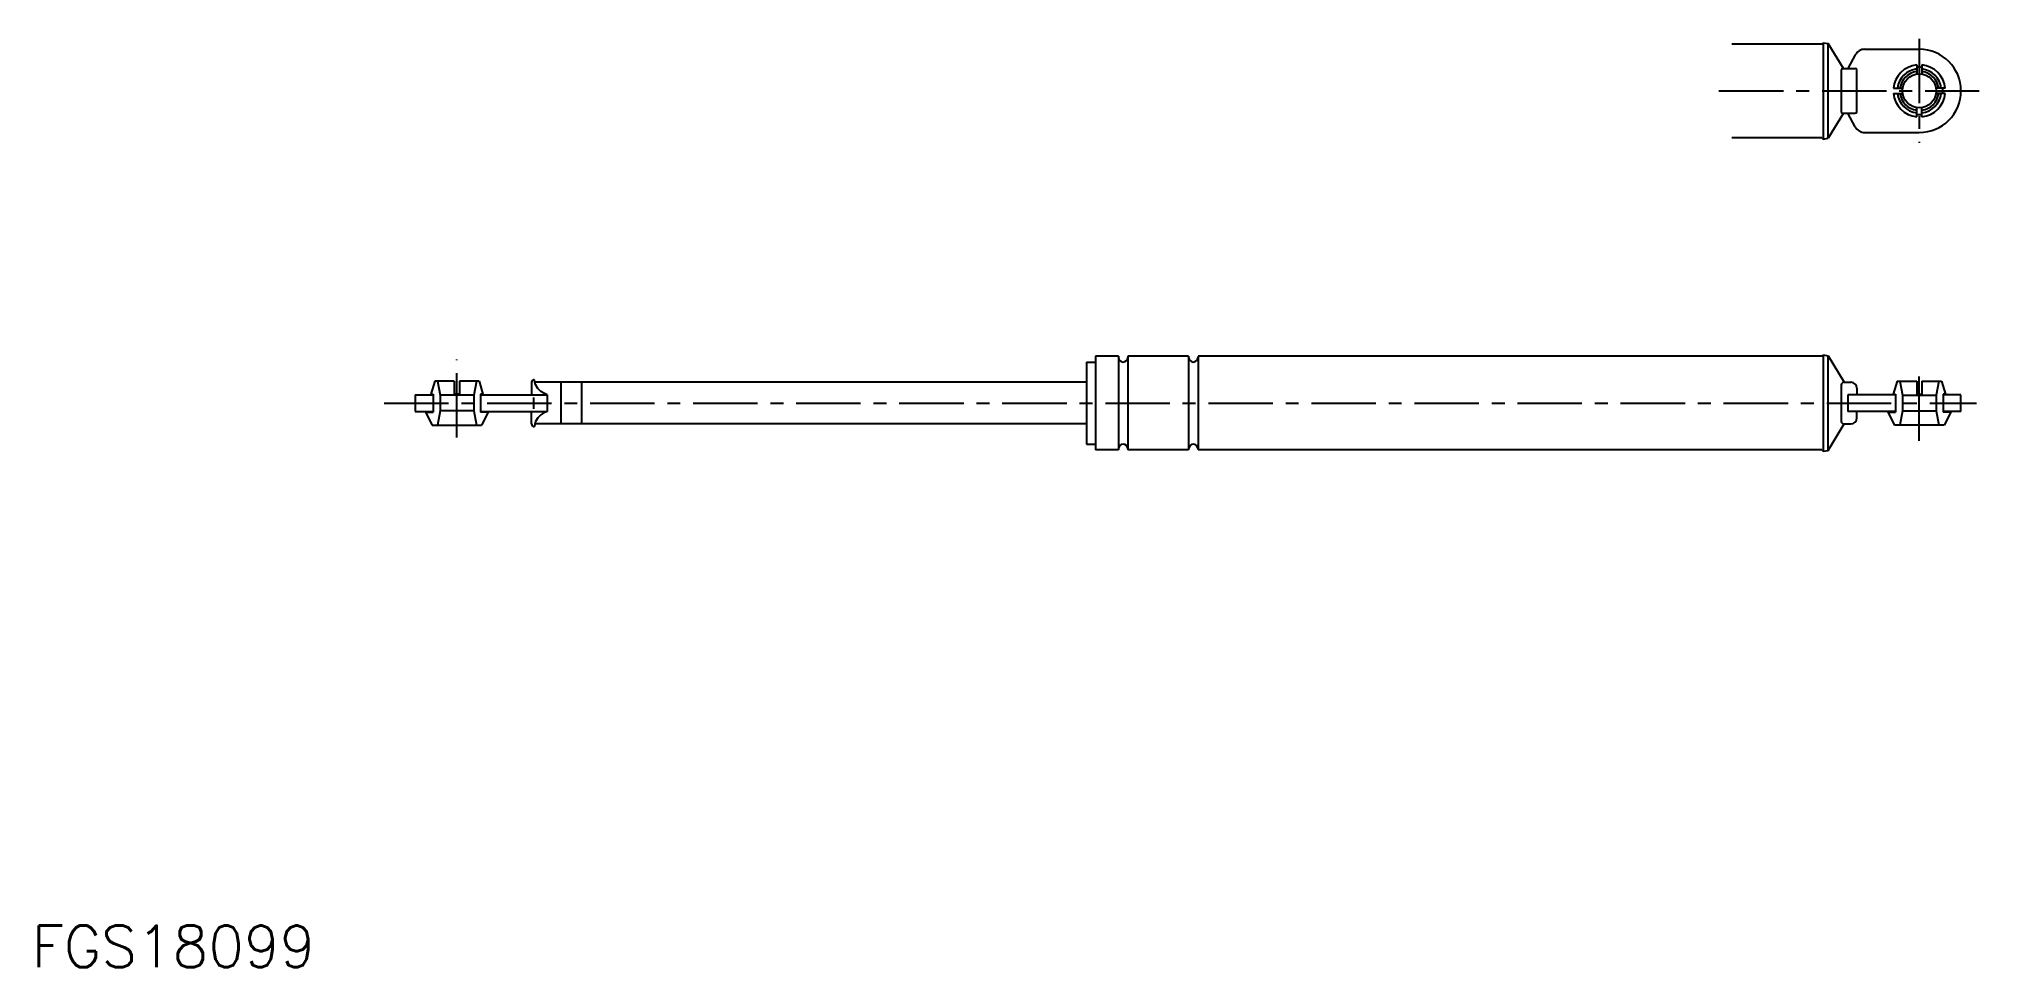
# Model space of a CAD drawing. Extents: x 869 to 1242, y 1176 to 1355.
import ezdxf

# ---------------------------------------------------------------- set-up
doc = ezdxf.new("R2010")
doc.units = 0
doc.header["$LTSCALE"] = 9.9
doc.header["$MEASUREMENT"] = 0
doc.linetypes.add('CENTER', pattern=[2, 1.25, -0.25, 0.25, -0.25])
doc.layers.get('0').update_dxf_attribs({"linetype": 'CONTINUOUS'})
doc.layers.add('001', color=7, linetype='CONTINUOUS')
doc.styles.get("Standard").update_dxf_attribs({"font": 'TXT', "bigfont": 'BIGFONT'})

msp = doc.modelspace()

# ---------------------------------------------------------------- linework, layer by layer
msp.add_line((1211.8, 1275.57), (1091.95, 1275.57))
at = {"layer": '001', "color": 7, "linetype": 'Continuous'}
for p, q in [((1211.8, 1353.57), (1194.55, 1353.57)), ((1211.8, 1353.57), (1212.05, 1353.82)), ((1212.05, 1353.82), (1212.05, 1335.32)), ((1212.05, 1353.82), (1213.05, 1353.65)), ((1213.05, 1335.5), (1213.05, 1353.65)), ((1215.96, 1348.87), (1213.05, 1353.65)), ((1218.25, 1351.47), (1216.8, 1348.87)), ((1220.04, 1352.57), (1230.55, 1352.57)), ((1215.55, 1348.57), (1215.55, 1340.57)), ((1215.85, 1348.87), (1218.25, 1348.87)), ((1218.55, 1340.57), (1218.55, 1348.57)), ((1230.05, 1349.55), (1230.05, 1347.79)), ((1231.05, 1349.55), (1231.05, 1347.79)), ((1225.58, 1345.07), (1227.34, 1345.07)), ((1225.58, 1344.07), (1227.34, 1344.07)), ((1235.53, 1345.07), (1233.76, 1345.07)), ((1235.53, 1344.07), (1233.76, 1344.07)), ((1215.96, 1340.27), (1213.05, 1335.5)), ((1215.85, 1340.27), (1218.25, 1340.27)), ((1218.25, 1337.68), (1216.8, 1340.27)), ((1230.05, 1339.6), (1230.05, 1341.36)), ((1231.05, 1339.6), (1231.05, 1341.36)), ((1211.8, 1335.57), (1194.55, 1335.57)), ((1211.8, 1335.57), (1212.05, 1335.32)), ((1212.05, 1335.32), (1213.05, 1335.5)), ((1220.04, 1336.57), (1230.55, 1336.57)), ((1211.8, 1293.57), (1212.05, 1293.82)), ((1212.05, 1293.82), (1212.05, 1275.32)), ((1212.05, 1293.82), (1213.05, 1293.65)), ((1070.55, 1292.47), (1070.55, 1276.67)), ((1070.55, 1292.47), (1072.25, 1292.47)), ((1076.65, 1293.57), (1072.25, 1293.57)), ((1072.25, 1293.57), (1072.25, 1275.57)), ((1076.65, 1293.57), (1076.65, 1275.57)), ((1078.45, 1293.57), (1078.45, 1275.57)), ((1090.15, 1293.57), (1078.45, 1293.57)), ((1090.15, 1293.57), (1090.15, 1275.57)), ((1091.95, 1293.57), (1091.95, 1275.57)), ((1211.8, 1293.57), (1091.95, 1293.57)), ((1213.05, 1275.5), (1213.05, 1293.65)), ((1213.05, 1293.65), (1216.14, 1288.57)), ((945.3, 1288.82), (944.55, 1286.32)), ((944.55, 1286.32), (945, 1286.32)), ((945, 1286.32), (945, 1282.82)), ((949.05, 1288.82), (945.3, 1288.82)), ((945.8, 1288.82), (946.3, 1286.07)), ((949.05, 1288.82), (949.05, 1286.32)), ((950.05, 1286.32), (949.05, 1286.32)), ((953.8, 1288.82), (950.05, 1288.82)), ((950.05, 1288.82), (950.05, 1286.32)), ((953.3, 1288.82), (952.8, 1286.07)), ((953.8, 1288.82), (954.55, 1286.32)), ((954.55, 1286.32), (954.1, 1286.32)), ((954.1, 1286.32), (954.1, 1282.82)), ((963.89, 1288.57), (963.89, 1286.17)), ((964.39, 1289.07), (964.46, 1289.07)), ((1070.55, 1288.57), (964.55, 1288.57)), ((969.55, 1280.57), (969.55, 1288.57)), ((973.55, 1280.57), (973.55, 1288.57)), ((1215.55, 1288.07), (1215.55, 1281.07)), ((1216.05, 1288.57), (1217.4, 1288.57)), ((1218.55, 1287.42), (1218.55, 1286.17)), ((1226.3, 1288.82), (1225.55, 1286.32)), ((1225.55, 1286.32), (1226, 1286.32)), ((1226, 1286.32), (1226, 1282.82)), ((1226.3, 1288.82), (1230.05, 1288.82)), ((1226.8, 1288.82), (1227.3, 1286.07)), ((1230.05, 1288.82), (1230.05, 1286.32)), ((1230.05, 1286.32), (1231.05, 1286.32)), ((1231.05, 1288.82), (1234.8, 1288.82)), ((1231.05, 1288.82), (1231.05, 1286.32)), ((1234.3, 1288.82), (1233.8, 1286.07)), ((1234.8, 1288.82), (1235.55, 1286.32)), ((1235.55, 1286.32), (1235.1, 1286.32)), ((1235.1, 1286.32), (1235.1, 1282.82)), ((941.55, 1286.17), (945, 1286.17)), ((941.55, 1286.17), (941.55, 1282.97)), ((941.55, 1282.97), (945, 1282.97)), ((943.53, 1282.82), (944.8, 1280.32)), ((943.53, 1282.82), (945, 1282.82)), ((946.3, 1283.07), (945.8, 1280.32)), ((952.8, 1286.07), (946.3, 1286.07)), ((946.3, 1286.07), (946.3, 1283.07)), ((952.8, 1283.07), (946.3, 1283.07)), ((952.8, 1286.07), (952.8, 1283.07)), ((952.8, 1283.07), (953.3, 1280.32)), ((954.1, 1286.17), (966.89, 1286.17)), ((954.1, 1282.97), (966.89, 1282.97)), ((955.58, 1282.82), (954.1, 1282.82)), ((955.58, 1282.82), (954.3, 1280.32)), ((963.89, 1280.57), (963.89, 1282.97)), ((964.24, 1285.67), (964.24, 1283.47)), ((966.89, 1286.17), (966.89, 1282.97)), ((1226, 1286.17), (1216.8, 1286.17)), ((1216.8, 1286.17), (1216.8, 1282.97)), ((1226, 1282.97), (1216.8, 1282.97)), ((1218.55, 1281.72), (1218.55, 1282.97)), ((1224.53, 1282.82), (1225.8, 1280.32)), ((1224.53, 1282.82), (1226, 1282.82)), ((1227.3, 1283.07), (1226.8, 1280.32)), ((1227.3, 1286.07), (1233.8, 1286.07)), ((1227.3, 1286.07), (1227.3, 1283.07)), ((1227.3, 1283.07), (1233.8, 1283.07)), ((1233.8, 1286.07), (1233.8, 1283.07)), ((1233.8, 1283.07), (1234.3, 1280.32)), ((1238.55, 1286.17), (1235.1, 1286.17)), ((1238.55, 1282.97), (1235.1, 1282.97)), ((1236.58, 1282.82), (1235.1, 1282.82)), ((1236.58, 1282.82), (1235.3, 1280.32)), ((1238.55, 1282.97), (1238.55, 1286.17)), ((944.8, 1280.32), (954.3, 1280.32)), ((964.39, 1280.07), (964.46, 1280.07)), ((1070.55, 1280.57), (964.55, 1280.57)), ((1213.05, 1275.5), (1216.14, 1280.57)), ((1216.05, 1280.57), (1217.4, 1280.57)), ((1235.3, 1280.32), (1225.8, 1280.32)), ((1070.55, 1276.67), (1072.25, 1276.67)), ((1076.65, 1275.57), (1072.25, 1275.57)), ((1090.15, 1275.57), (1078.45, 1275.57)), ((1211.8, 1275.57), (1212.05, 1275.32)), ((1212.05, 1275.32), (1213.05, 1275.5))]:
    msp.add_line(p, q, dxfattribs=at)
at = {"layer": '001', "color": 1, "linetype": 'CENTER'}
for p, q in [((1230.55, 1354.57), (1230.55, 1334.57)), ((1192.05, 1344.57), (1242.05, 1344.57)), ((949.55, 1277.97), (949.55, 1292.97)), ((1230.55, 1277.32), (1230.55, 1291.82)), ((935.55, 1284.57), (1241.55, 1284.57))]:
    msp.add_line(p, q, dxfattribs=at)
at = {"layer": '001', "color": 7, "linetype": 'Continuous'}
for points in [[(966.89, 1286.17), (966.26, 1286.46), (965.68, 1286.82), (965.09, 1287.4), (964.68, 1288.13), (964.55, 1288.59), (964.46, 1289.07)], [(966.89, 1282.97), (966.26, 1282.69), (965.68, 1282.33), (965.09, 1281.74), (964.68, 1281.02), (964.55, 1280.55), (964.46, 1280.07)]]:
    msp.add_lwpolyline(points, dxfattribs=at)
msp.add_circle((1230.55, 1344.57), 3.25, dxfattribs=at)
for centre, radius, start, end in [((1220.04, 1350.57), 2, 90, 153.4349), ((1230.55, 1344.57), 8, 270, 90), ((1215.85, 1348.57), 0.3, 90, 180), ((1218.25, 1348.57), 0.3, 0, 90), ((1230.55, 1344.57), 5, 95.7392, 174.2608), ((1230.55, 1344.57), 4.25, 96.7563, 173.2437), ((1230.55, 1344.57), 3.75, 97.6623, 172.3377), ((1230.55, 1344.57), 4.55, 83.691, 96.309), ((1230.55, 1344.57), 5, 5.7392, 84.2608), ((1230.55, 1344.57), 4.25, 6.7563, 83.2437), ((1230.55, 1344.57), 3.75, 7.6623, 82.3377), ((1230.55, 1344.57), 5, 185.7392, 264.2608), ((1230.55, 1344.57), 4.25, 186.7563, 263.2437), ((1230.55, 1344.57), 3.75, 187.6623, 262.3377), ((1230.55, 1344.57), 4.25, 276.7563, 353.2437), ((1230.55, 1344.57), 5, 275.7392, 354.2608), ((1230.55, 1344.57), 3.75, 277.6623, 352.3377), ((1230.55, 1344.57), 4.55, 353.691, 6.309), ((1215.85, 1340.57), 0.3, 180, 270), ((1218.25, 1340.57), 0.3, 270, 0), ((1230.55, 1344.57), 4.55, 263.691, 276.309), ((1220.04, 1338.57), 2, 206.5651, 270), ((1077.55, 1293.37), 0.9, 180, 0), ((1091.05, 1293.37), 0.9, 180, 0), ((964.39, 1288.57), 0.5, 90, 180), ((1216.05, 1288.07), 0.5, 90, 180), ((1217.4, 1287.42), 1.15, 0, 90), ((964.39, 1280.57), 0.5, 180, 270), ((1216.05, 1281.07), 0.5, 180, 270), ((1217.4, 1281.72), 1.15, 270, 0), ((1077.55, 1275.77), 0.9, 0, 180), ((1091.05, 1275.77), 0.9, 0, 180)]:
    msp.add_arc(centre, radius, start, end, dxfattribs=at)

# ---------------------------------------------------------------- texts
at = {"color": 7, "linetype": 'Continuous'}
msp.add_text('FGS18099', height=8, dxfattribs=at).set_placement((867.84, 1176.19))

doc.saveas('drawing.dxf')
